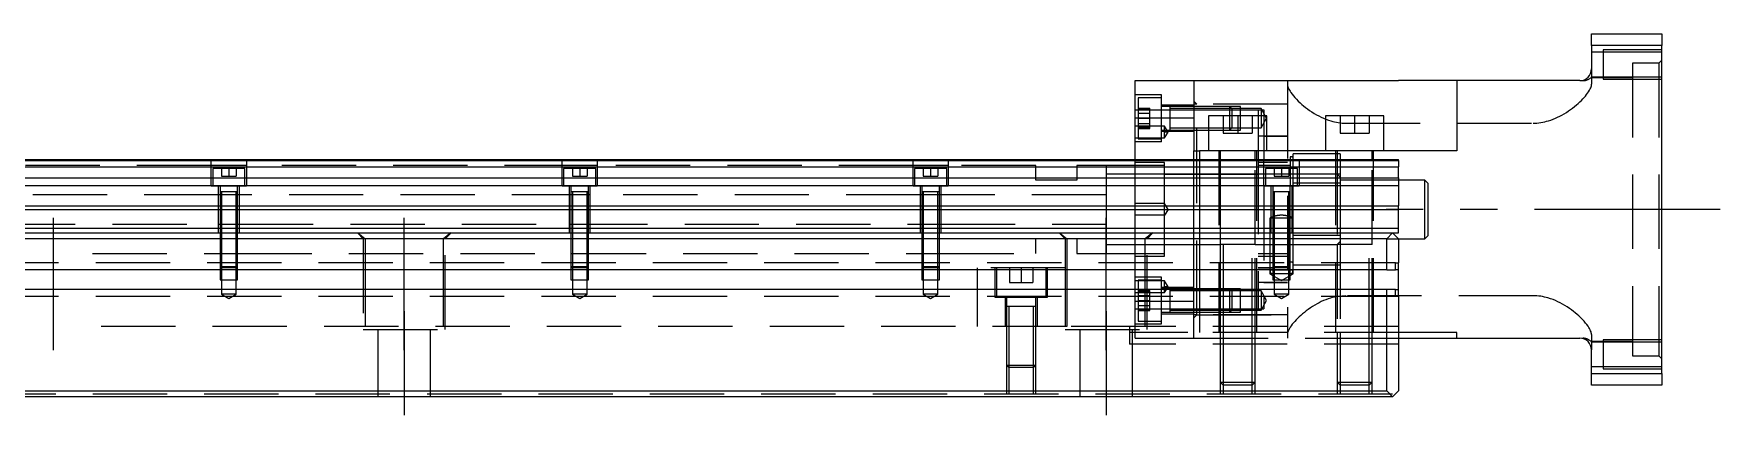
# Model space of a CAD drawing. Extents: x -13 to 914, y -394 to 111.
# Drawn here: x 466.6 to 755, y -336.7 to -271.5 of the extents above; entities that cross this region are included whole.
import ezdxf

# ---------------------------------------------------------------- set-up
doc = ezdxf.new("R2010")
doc.units = 0
doc.linetypes.add('CENTER', pattern=[50.8, 31.75, -6.35, 6.35, -6.35])
doc.linetypes.add('DASHED', pattern=[19.05, 12.7, -6.35])
doc.layers.get('0').update_dxf_attribs({"linetype": 'CONTINUOUS'})
doc.layers.add('CENTER', color=1, linetype='CENTER')

msp = doc.modelspace()

# ---------------------------------------------------------------- linework, layer by layer
at = {"color": 7, "linetype": 'CONTINUOUS'}
for p, q in [((733, -271.51), (745, -271.51)), ((733, -273.51), (733, -271.51)), ((745, -273.51), (733, -273.51)), ((733, -273.51), (733, -277.51)), ((745, -271.51), (745, -273.51)), ((745, -329.51), (745, -273.51)), ((655, -285.86), (655, -279.51)), ((655, -279.51), (665, -279.51)), ((665, -279.51), (700, -279.51)), ((665, -279.51), (665, -291.51)), ((710, -279.51), (700, -279.51)), ((731, -279.51), (710, -279.51)), ((710, -279.51), (710, -291.51)), ((660.9, -283.95), (660.9, -284.54)), ((660.9, -284.54), (660.9, -285.81)), ((655, -293.01), (655, -285.86)), ((655, -285.86), (665, -285.86)), ((660.9, -285.81), (660.9, -286.09)), ((660.9, -287.37), (660.9, -287.95)), ((667.5, -285.51), (667.5, -291.51)), ((677.5, -285.51), (667.5, -285.51)), ((677.5, -291.51), (677.5, -285.51)), ((687.5, -285.51), (687.5, -291.51)), ((697.5, -285.51), (687.5, -285.51)), ((697.5, -291.51), (697.5, -285.51)), ((418.5, -293.01), (700, -293.01)), ((418.5, -293.14), (700, -293.14)), ((665, -291.51), (666, -291.51)), ((665, -293.01), (665, -291.51)), ((710, -291.51), (666, -291.51)), ((666, -291.51), (666, -293.01)), ((700, -293.14), (700, -293.01)), ((700, -293.14), (700, -294.22)), ((418.5, -294.22), (700, -294.22)), ((418.5, -296.09), (700, -296.09)), ((700, -296.09), (700, -294.22)), ((700, -296.09), (700, -297.44)), ((418.5, -297.44), (700, -297.44)), ((681.5, -298.51), (678.5, -298.51)), ((680, -298.51), (678.5, -298.51)), ((681.5, -298.51), (680, -298.51)), ((700, -297.44), (700, -300.92)), ((338.5, -301.51), (700, -301.51)), ((418.5, -300.92), (700, -300.92)), ((700, -301.51), (700, -300.92)), ((700, -304.71), (700, -301.51)), ((0, -304.71), (700, -304.71)), ((1, -305.51), (699, -305.51)), ((698, -306.51), (699, -305.51)), ((699, -305.51), (700, -306.51)), ((699, -305.51), (700, -305.51)), ((700, -305.51), (700, -304.71)), ((698, -306.51), (2, -306.51)), ((675.5, -307.51), (669.5, -307.51)), ((675.5, -307.51), (669.5, -307.51)), ((695.5, -307.51), (689.5, -307.51)), ((698, -311.81), (698, -306.51)), ((700, -306.51), (700, -310.66)), ((699.5, -311.81), (699.5, -310.66)), ((699.5, -310.66), (700, -310.66)), ((700, -311.81), (700, -310.66)), ((698, -311.81), (2, -311.81)), ((698, -311.81), (699.5, -311.81)), ((700, -311.81), (699.5, -311.81)), ((700, -315.21), (700, -311.81)), ((698, -315.21), (2, -315.21)), ((660.9, -315.07), (660.9, -315.21)), ((660.9, -315.07), (660.9, -315.07)), ((699.5, -315.21), (698, -315.21)), ((698, -332.51), (698, -315.21)), ((699.5, -315.21), (700, -315.21)), ((699.5, -316.36), (699.5, -315.21)), ((700, -316.36), (699.5, -316.36)), ((700, -316.36), (700, -315.21)), ((700, -316.36), (700, -332.51)), ((710, -322.51), (700, -322.51)), ((710, -323.51), (710, -322.51)), ((700, -323.51), (710, -323.51)), ((710, -323.51), (731, -323.51)), ((733, -329.51), (733, -325.51)), ((733, -331.51), (733, -329.51)), ((733, -329.51), (745, -329.51)), ((745, -331.51), (733, -331.51)), ((745, -329.51), (745, -331.51)), ((699, -333.51), (1, -333.51)), ((2, -332.51), (698, -332.51)), ((699, -333.51), (698, -332.51)), ((700, -332.51), (699, -333.51))]:
    msp.add_line(p, q, dxfattribs=at)
at = {"color": 3, "linetype": 'DASHED'}
for p, q in [((735, -274.66), (733, -274.66)), ((745, -274.26), (735, -274.26)), ((735, -274.26), (735, -279.26)), ((745, -274.66), (735, -274.66)), ((744.5, -276.51), (740, -276.51)), ((740, -276.51), (740, -326.51)), ((745, -276.01), (744.5, -276.51)), ((744.5, -276.51), (744.5, -326.51)), ((681, -279.51), (681, -280.13)), ((731, -279.51), (731.52, -279.51)), ((731, -279.51), (731.52, -279.51)), ((731.52, -279.51), (731.52, -279.51)), ((731.52, -279.51), (731.52, -279.51)), ((733, -277.51), (733, -278.86)), ((733, -278.86), (735, -278.86)), ((733, -278.86), (733, -280.13)), ((740, -279.01), (733, -279.01)), ((735, -278.86), (745, -278.86)), ((735, -279.26), (745, -279.26)), ((659.5, -281.95), (655, -281.95)), ((659.5, -282.45), (655.5, -282.45)), ((655.5, -282.45), (655.5, -285.95)), ((659.5, -289.95), (659.5, -281.95)), ((681, -280.13), (681.01, -280.27)), ((681, -280.13), (681, -322.89)), ((681.01, -280.27), (681.04, -280.43)), ((681.04, -280.43), (681.08, -280.59)), ((681.08, -280.59), (681.15, -280.77)), ((681.15, -280.77), (681.23, -280.95)), ((681.23, -280.95), (681.34, -281.15)), ((681.34, -281.15), (681.45, -281.34)), ((681.45, -281.34), (681.59, -281.55)), ((681.59, -281.55), (681.79, -281.83)), ((681.79, -281.83), (682.02, -282.11)), ((682.02, -282.11), (682.27, -282.41)), ((682.27, -282.41), (682.55, -282.7)), ((731.51, -282.64), (731.74, -282.39)), ((731.74, -282.39), (731.96, -282.14)), ((731.96, -282.14), (732.16, -281.89)), ((732.16, -281.89), (732.34, -281.65)), ((732.34, -281.65), (732.5, -281.41)), ((732.5, -281.41), (732.65, -281.17)), ((732.65, -281.17), (732.77, -280.94)), ((732.77, -280.94), (732.87, -280.73)), ((732.87, -280.73), (732.93, -280.56)), ((732.93, -280.56), (732.97, -280.41)), ((732.97, -280.41), (732.99, -280.27)), ((732.99, -280.27), (733, -280.13)), ((655, -284.51), (655.5, -284.51)), ((655, -284.51), (655.5, -284.51)), ((655.5, -284.22), (657.5, -284.22)), ((655.5, -284.45), (657.5, -284.45)), ((655.5, -284.51), (659.5, -284.51)), ((655.5, -284.51), (659.5, -284.51)), ((655.5, -285.09), (657.5, -285.09)), ((657.5, -285.09), (657.5, -284.22)), ((657.5, -286.82), (657.5, -285.09)), ((665, -283.7), (659.5, -283.7)), ((660.9, -283.95), (659.5, -283.95)), ((659.5, -284.51), (660.9, -284.51)), ((659.5, -284.51), (660.9, -284.51)), ((660.9, -283.95), (660.89, -283.95)), ((660.9, -283.95), (660.9, -287.95)), ((665, -283.95), (660.9, -283.95)), ((660.9, -283.95), (660.9, -283.95)), ((665, -284.3), (660.9, -284.3)), ((660.9, -284.51), (665, -284.51)), ((660.9, -284.51), (665, -284.51)), ((665.5, -283.51), (665, -283.01)), ((665.5, -283.51), (665, -283.51)), ((671.15, -283.95), (665, -283.95)), ((671.15, -283.95), (665, -283.95)), ((671.5, -284.3), (665, -284.3)), ((665, -284.51), (671.5, -284.51)), ((665, -284.51), (671.5, -284.51)), ((665.5, -319.51), (665.5, -283.51)), ((681, -283.51), (665.5, -283.51)), ((671.5, -284.3), (671.15, -283.95)), ((673, -283.95), (671.15, -283.95)), ((671.15, -285.51), (671.15, -283.95)), ((673, -284.3), (671.5, -284.3)), ((671.5, -284.3), (671.5, -285.51)), ((671.5, -284.51), (673, -284.51)), ((671.5, -284.51), (673, -284.51)), ((673, -285.51), (673, -283.95)), ((676.5, -284.3), (673, -284.3)), ((673, -284.51), (676, -284.51)), ((673, -284.51), (676, -284.51)), ((676, -284.51), (677, -284.51)), ((676, -284.51), (676, -285.51)), ((677.45, -285.95), (676.5, -284.3)), ((676.5, -284.3), (676.5, -285.95)), ((677, -284.51), (677, -293.01)), ((682.55, -282.7), (682.85, -283.01)), ((682.85, -283.01), (683.18, -283.31)), ((683.18, -283.31), (683.47, -283.57)), ((683.47, -283.57), (683.77, -283.83)), ((683.77, -283.83), (684.1, -284.09)), ((684.1, -284.09), (684.43, -284.34)), ((684.43, -284.34), (684.79, -284.6)), ((684.79, -284.6), (685.17, -284.85)), ((685.17, -284.85), (685.57, -285.1)), ((685.57, -285.1), (685.98, -285.34)), ((685.98, -285.34), (686.36, -285.55)), ((727.58, -285.58), (727.93, -285.39)), ((727.93, -285.39), (728.33, -285.16)), ((728.33, -285.16), (728.71, -284.93)), ((728.71, -284.93), (729.07, -284.69)), ((729.07, -284.69), (729.43, -284.44)), ((729.43, -284.44), (729.77, -284.19)), ((729.77, -284.19), (730.1, -283.93)), ((730.1, -283.93), (730.42, -283.67)), ((730.42, -283.67), (730.72, -283.41)), ((730.72, -283.41), (731, -283.15)), ((731, -283.15), (731.26, -282.89)), ((731.26, -282.89), (731.51, -282.64)), ((660, -287.31), (655, -287.31)), ((655.5, -285.95), (655.5, -289.45)), ((655.5, -285.95), (657.5, -285.95)), ((655.5, -286.82), (657.5, -286.82)), ((655.5, -287.45), (657.5, -287.45)), ((655.5, -287.69), (657.5, -287.69)), ((657.5, -287.69), (657.5, -286.82)), ((659.5, -287.95), (660.9, -287.95)), ((665, -288.2), (659.5, -288.2)), ((660.6, -288.31), (660, -287.31)), ((660, -288.31), (660, -287.31)), ((660, -289.31), (660.6, -288.31)), ((660.6, -288.31), (660, -288.31)), ((660, -289.31), (660, -288.31)), ((660.89, -287.95), (660.9, -287.95)), ((660.9, -285.95), (660.9, -287.95)), ((660.9, -286.09), (660.9, -287.37)), ((660.9, -287.6), (665, -287.6)), ((660.9, -287.95), (660.9, -287.95)), ((660.9, -287.95), (665, -287.95)), ((665, -287.6), (667.5, -287.6)), ((665, -287.95), (667.5, -287.95)), ((665, -287.95), (667.5, -287.95)), ((667.5, -287.6), (671.5, -287.6)), ((667.5, -287.95), (671.15, -287.95)), ((667.5, -287.95), (671.15, -287.95)), ((670, -285.51), (670, -288.51)), ((671.15, -285.95), (671.15, -285.51)), ((671.15, -287.95), (671.15, -285.95)), ((671.15, -287.95), (671.5, -287.6)), ((671.15, -287.95), (673, -287.95)), ((671.5, -285.51), (671.5, -285.95)), ((671.5, -285.95), (671.5, -287.6)), ((671.5, -287.6), (673, -287.6)), ((672.5, -285.51), (672.5, -288.51)), ((673, -287.95), (673, -285.51)), ((673, -287.6), (676.5, -287.6)), ((675, -285.51), (675, -288.51)), ((676, -285.51), (676, -291.51)), ((676.5, -287.6), (677.45, -285.95)), ((676.5, -285.95), (676.5, -287.6)), ((686.36, -285.55), (686.75, -285.74)), ((686.75, -285.74), (687.16, -285.93)), ((687.16, -285.93), (687.58, -286.1)), ((687.58, -286.1), (688.01, -286.26)), ((688.01, -286.26), (688.45, -286.4)), ((688.45, -286.4), (688.75, -286.48)), ((688.75, -286.48), (689.06, -286.55)), ((689.06, -286.55), (689.37, -286.62)), ((689.37, -286.62), (689.68, -286.67)), ((689.68, -286.67), (690.01, -286.71)), ((690, -285.51), (690, -288.51)), ((690.01, -286.71), (690.34, -286.75)), ((690.34, -286.75), (690.67, -286.76)), ((690.67, -286.76), (691, -286.77)), ((691, -286.77), (723, -286.77)), ((692.5, -285.51), (692.5, -288.51)), ((695, -285.51), (695, -288.51)), ((723, -286.77), (723.33, -286.76)), ((723.33, -286.76), (723.66, -286.75)), ((723.66, -286.75), (723.99, -286.71)), ((723.99, -286.71), (724.32, -286.67)), ((724.32, -286.67), (724.66, -286.61)), ((724.66, -286.61), (724.99, -286.54)), ((724.99, -286.54), (725.32, -286.46)), ((725.32, -286.46), (725.64, -286.37)), ((725.64, -286.37), (726.05, -286.24)), ((726.05, -286.24), (726.45, -286.09)), ((726.45, -286.09), (726.83, -285.93)), ((726.83, -285.93), (727.21, -285.76)), ((727.21, -285.76), (727.58, -285.58)), ((655, -289.31), (660, -289.31)), ((659.5, -289.95), (655, -289.95)), ((655.5, -289.45), (659.5, -289.45)), ((670, -288.51), (672.5, -288.51)), ((672.5, -288.51), (675, -288.51)), ((677, -289.01), (676, -289.01)), ((677, -289.01), (677.5, -289.01)), ((677.5, -289.01), (677, -289.01)), ((677.5, -289.01), (681, -289.01)), ((681, -289.01), (677.5, -289.01)), ((690, -288.51), (692.5, -288.51)), ((692.5, -288.51), (695, -288.51)), ((497, -294.01), (443, -294.01)), ((497, -297.51), (497, -293.01)), ((503, -294.01), (497, -294.01)), ((503, -293.01), (503, -297.51)), ((617, -294.01), (503, -294.01)), ((557, -297.51), (557, -293.01)), ((563, -294.01), (557, -294.01)), ((563, -293.01), (563, -297.51)), ((617, -297.51), (617, -293.01)), ((623, -294.01), (617, -294.01)), ((623, -293.01), (623, -297.51)), ((638, -294.01), (623, -294.01)), ((638, -296.51), (638, -294.01)), ((650, -294.01), (645, -294.01)), ((645, -294.01), (645, -296.51)), ((655, -294.01), (650, -294.01)), ((650, -294.01), (650, -301.51)), ((650, -294.01), (650, -301.51)), ((655, -305.51), (655, -293.01)), ((660, -293.51), (655, -293.51)), ((660, -294.01), (655, -294.01)), ((660, -300.51), (660, -293.51)), ((665, -305.51), (665, -293.01)), ((666, -293.01), (666, -305.51)), ((669.25, -291.51), (669.25, -322.51)), ((669.5, -291.51), (669.5, -293.01)), ((669.5, -293.01), (669.5, -305.51)), ((675.5, -293.01), (675.5, -291.51)), ((675.5, -307.51), (675.5, -293.01)), ((675.75, -322.51), (675.75, -291.51)), ((676, -291.51), (676, -293.01)), ((676, -293.01), (676, -318.51)), ((681, -293.51), (676, -293.51)), ((677, -294.01), (676, -294.01)), ((677, -297.51), (677, -293.01)), ((681, -294.01), (677, -294.01)), ((681.5, -294.01), (681, -294.01)), ((681.75, -292.51), (681.5, -292.51)), ((681.5, -292.51), (681.5, -293.01)), ((681.5, -293.01), (681.5, -294.51)), ((682, -293.01), (682, -292.01)), ((689.5, -292.01), (682, -292.01)), ((682, -294.51), (682, -293.01)), ((683, -293.01), (683, -297.51)), ((689.25, -291.51), (689.25, -322.51)), ((689.5, -291.51), (689.5, -293.01)), ((690, -292.01), (689.5, -292.01)), ((689.5, -293.01), (689.5, -307.51)), ((690, -292.01), (690, -293.01)), ((690, -293.01), (690, -297.04)), ((695.5, -293.01), (695.5, -291.51)), ((695.5, -307.51), (695.5, -293.01)), ((695.75, -322.51), (695.75, -291.51)), ((497.25, -294.51), (497.25, -297.51)), ((502.75, -294.51), (497.25, -294.51)), ((498.75, -294.51), (498.75, -295.81)), ((498.75, -295.81), (500, -295.81)), ((500, -294.51), (500, -295.81)), ((500, -295.81), (501.25, -295.81)), ((501.25, -294.51), (501.25, -295.81)), ((502.75, -297.51), (502.75, -294.51)), ((557.25, -294.51), (557.25, -297.51)), ((562.75, -294.51), (557.25, -294.51)), ((558.75, -294.51), (558.75, -295.81)), ((558.75, -295.81), (560, -295.81)), ((560, -294.51), (560, -295.81)), ((560, -295.81), (561.25, -295.81)), ((561.25, -294.51), (561.25, -295.81)), ((562.75, -297.51), (562.75, -294.51)), ((617.25, -294.51), (617.25, -297.51)), ((622.75, -294.51), (617.25, -294.51)), ((618.75, -294.51), (618.75, -295.81)), ((618.75, -295.81), (620, -295.81)), ((620, -294.51), (620, -295.81)), ((620, -295.81), (621.25, -295.81)), ((621.25, -294.51), (621.25, -295.81)), ((622.75, -297.51), (622.75, -294.51)), ((645, -296.51), (638, -296.51)), ((655, -295.51), (650, -295.51)), ((660, -295.51), (655, -295.51)), ((665, -295.51), (660, -295.51)), ((660, -295.51), (665, -295.51)), ((669.5, -295.51), (665, -295.51)), ((665, -295.51), (669.5, -295.51)), ((675.5, -295.51), (669.5, -295.51)), ((669.5, -295.51), (675.5, -295.51)), ((676, -295.51), (675.5, -295.51)), ((675.5, -295.51), (676, -295.51)), ((677, -295.51), (676, -295.51)), ((677.25, -295.51), (677, -295.51)), ((677.25, -294.51), (677.25, -297.51)), ((682.75, -294.51), (677.25, -294.51)), ((681, -295.51), (677.25, -295.51)), ((678.75, -294.51), (678.75, -295.81)), ((678.75, -295.81), (680, -295.81)), ((680, -294.51), (680, -295.81)), ((680, -295.81), (681.25, -295.81)), ((681.5, -295.51), (681, -295.51)), ((681.25, -294.51), (681.25, -295.81)), ((681.5, -294.51), (681.5, -297.51)), ((682, -295.51), (681.5, -295.51)), ((682, -295.51), (681.5, -295.51)), ((682, -297.04), (682, -294.51)), ((682.75, -295.51), (682, -295.51)), ((682.75, -295.51), (682, -295.51)), ((682.75, -297.51), (682.75, -294.51)), ((683, -295.51), (682.75, -295.51)), ((683, -295.51), (682.75, -295.51)), ((689.5, -295.51), (683, -295.51)), ((689.5, -295.51), (683, -295.51)), ((690, -296.01), (689.5, -295.51)), ((690, -295.51), (689.5, -295.51)), ((695.5, -296.51), (690, -296.51)), ((700, -296.51), (695.5, -296.51)), ((704.5, -296.51), (700, -296.51)), ((705, -297.01), (704.5, -296.51)), ((704.5, -306.51), (704.5, -296.51)), ((705, -297.01), (705, -306.01)), ((498.25, -299.01), (441.75, -299.01)), ((503, -297.51), (497, -297.51)), ((498.25, -305.51), (498.25, -297.51)), ((498.5, -299.01), (498.25, -299.01)), ((498.5, -297.51), (498.5, -298.51)), ((498.5, -298.5), (498.5, -298.51)), ((501.5, -298.51), (498.5, -298.51)), ((498.5, -298.51), (498.5, -305.51)), ((498.5, -298.51), (498.5, -298.51)), ((500, -298.51), (498.5, -298.51)), ((498.75, -299.01), (498.5, -299.01)), ((498.75, -298.51), (498.75, -305.51)), ((501.25, -299.01), (498.75, -299.01)), ((501.5, -298.51), (500, -298.51)), ((501.25, -305.51), (501.25, -298.51)), ((501.5, -299.01), (501.25, -299.01)), ((501.5, -298.51), (501.5, -297.51)), ((501.5, -298.51), (501.5, -298.5)), ((501.5, -305.51), (501.5, -298.51)), ((501.5, -298.51), (501.5, -298.51)), ((501.75, -299.01), (501.5, -299.01)), ((501.75, -297.51), (501.75, -305.51)), ((618.25, -299.01), (501.75, -299.01)), ((563, -297.51), (557, -297.51)), ((558.25, -305.51), (558.25, -297.51)), ((558.5, -299.01), (558.25, -299.01)), ((558.5, -297.51), (558.5, -298.51)), ((558.5, -298.5), (558.5, -298.51)), ((561.5, -298.51), (558.5, -298.51)), ((558.5, -298.51), (558.5, -305.51)), ((558.5, -298.51), (558.5, -298.51)), ((560, -298.51), (558.5, -298.51)), ((558.75, -299.01), (558.5, -299.01)), ((558.75, -298.51), (558.75, -305.51)), ((561.5, -298.51), (560, -298.51)), ((561.25, -305.51), (561.25, -298.51)), ((561.5, -299.01), (561.25, -299.01)), ((561.5, -298.51), (561.5, -297.51)), ((561.5, -298.51), (561.5, -298.5)), ((561.5, -305.51), (561.5, -298.51)), ((561.5, -298.51), (561.5, -298.51)), ((561.75, -299.01), (561.5, -299.01)), ((561.75, -297.51), (561.75, -305.51)), ((623, -297.51), (617, -297.51)), ((618.25, -305.51), (618.25, -297.51)), ((618.5, -299.01), (618.25, -299.01)), ((618.5, -297.51), (618.5, -298.51)), ((618.5, -298.5), (618.5, -298.51)), ((618.5, -298.51), (618.5, -298.51)), ((618.5, -298.51), (618.5, -305.51)), ((620, -298.51), (618.5, -298.51)), ((618.75, -299.01), (618.5, -299.01)), ((618.75, -298.51), (618.75, -305.51)), ((621.25, -299.01), (618.75, -299.01)), ((621.5, -298.51), (620, -298.51)), ((621.25, -305.51), (621.25, -298.51)), ((621.5, -299.01), (621.25, -299.01)), ((621.5, -298.51), (621.5, -297.51)), ((621.5, -298.51), (621.5, -298.5)), ((621.5, -298.51), (621.5, -298.51)), ((621.5, -305.51), (621.5, -298.51)), ((621.75, -299.01), (621.5, -299.01)), ((621.75, -297.51), (621.75, -305.51)), ((650, -299.01), (621.75, -299.01)), ((677, -297.51), (677, -318.51)), ((683, -297.51), (677, -297.51)), ((678.25, -305.51), (678.25, -297.51)), ((678.5, -297.51), (678.5, -298.51)), ((678.5, -298.5), (678.5, -298.51)), ((678.5, -298.51), (678.5, -305.51)), ((678.5, -298.51), (678.5, -298.51)), ((678.75, -298.51), (678.75, -305.51)), ((681.25, -305.51), (681.25, -298.51)), ((681.5, -298.51), (681.5, -297.51)), ((681.5, -298.51), (681.5, -298.5)), ((681.5, -305.51), (681.5, -298.51)), ((681.5, -298.51), (681.5, -298.51)), ((681.75, -297.51), (681.75, -305.51)), ((682, -303.01), (682, -297.04)), ((690, -297.04), (682, -297.04)), ((690, -297.04), (690, -305.98)), ((418.5, -301.51), (700, -301.51)), ((650, -301.51), (650, -305.51)), ((650, -301.51), (650, -305.51)), ((660, -300.51), (655, -300.51)), ((660, -302.51), (655, -302.51)), ((660.6, -301.51), (660, -300.51)), ((660, -302.51), (660, -300.51)), ((660.6, -301.51), (660, -302.51)), ((660, -309.51), (660, -302.51)), ((680.06, -302.51), (679.94, -302.51)), ((442, -304.01), (498.25, -304.01)), ((498.25, -304.01), (498.5, -304.01)), ((498.5, -304.01), (498.75, -304.01)), ((498.5, -305.51), (498.5, -311.26)), ((498.5, -305.51), (498.5, -311.26)), ((498.75, -304.01), (501.25, -304.01)), ((498.75, -305.51), (498.75, -311.51)), ((501.25, -304.01), (501.5, -304.01)), ((501.25, -311.51), (501.25, -305.51)), ((501.5, -304.01), (501.75, -304.01)), ((501.5, -311.26), (501.5, -305.51)), ((501.5, -311.26), (501.5, -305.51)), ((501.75, -304.01), (618.25, -304.01)), ((522, -305.51), (523, -306.51)), ((522.06, -305.51), (523.29, -306.51)), ((537.94, -305.51), (536.71, -306.51)), ((537, -306.51), (538, -305.51)), ((558.25, -304.01), (558.5, -304.01)), ((558.5, -304.01), (558.75, -304.01)), ((558.5, -305.51), (558.5, -311.26)), ((558.5, -305.51), (558.5, -311.26)), ((558.75, -304.01), (561.25, -304.01)), ((558.75, -305.51), (558.75, -311.51)), ((561.25, -304.01), (561.5, -304.01)), ((561.25, -311.51), (561.25, -305.51)), ((561.5, -304.01), (561.75, -304.01)), ((561.5, -311.26), (561.5, -305.51)), ((561.5, -311.26), (561.5, -305.51)), ((618.25, -304.01), (618.5, -304.01)), ((618.5, -304.01), (618.75, -304.01)), ((618.5, -305.51), (618.5, -311.26)), ((618.5, -305.51), (618.5, -311.26)), ((618.75, -304.01), (621.25, -304.01)), ((618.75, -305.51), (618.75, -311.51)), ((621.25, -304.01), (621.5, -304.01)), ((621.25, -311.51), (621.25, -305.51)), ((621.5, -304.01), (621.75, -304.01)), ((621.5, -311.26), (621.5, -305.51)), ((621.5, -311.26), (621.5, -305.51)), ((621.75, -304.01), (650, -304.01)), ((642, -305.51), (643, -306.51)), ((642.06, -305.51), (643.29, -306.51)), ((650, -305.51), (650, -309.01)), ((650, -305.51), (650, -309.01)), ((655, -311.81), (655, -305.51)), ((657.94, -305.51), (656.71, -306.51)), ((657, -306.51), (658, -305.51)), ((665, -311.81), (665, -305.51)), ((666, -305.51), (666, -311.81)), ((669.5, -305.51), (669.5, -307.51)), ((678, -303.01), (678, -305.51)), ((678.25, -303.01), (678, -303.01)), ((678, -305.51), (678, -311.81)), ((678.5, -303.01), (678.25, -303.01)), ((678.75, -303.01), (678.5, -303.01)), ((678.5, -305.51), (678.5, -311.26)), ((678.5, -305.51), (678.5, -311.26)), ((681.25, -303.01), (678.75, -303.01)), ((678.75, -305.51), (678.75, -311.51)), ((681.5, -303.01), (681.25, -303.01)), ((681.25, -311.51), (681.25, -305.51)), ((681.75, -303.01), (681.5, -303.01)), ((681.5, -311.26), (681.5, -305.51)), ((681.5, -311.26), (681.5, -305.51)), ((682, -303.01), (681.75, -303.01)), ((682, -305.51), (682, -303.01)), ((682, -311.81), (682, -305.51)), ((523, -306.51), (523, -322.01)), ((523.29, -306.51), (523.29, -311.81)), ((536.71, -311.81), (536.71, -306.51)), ((537, -322.01), (537, -306.51)), ((638, -309.01), (638, -306.51)), ((643, -306.51), (643, -322.01)), ((643.29, -306.51), (643.29, -311.81)), ((645, -306.51), (645, -309.01)), ((650, -307.51), (655, -307.51)), ((655, -307.51), (656.71, -307.51)), ((656.71, -311.81), (656.71, -306.51)), ((656.71, -307.51), (660, -307.51)), ((657, -322.01), (657, -306.51)), ((660, -307.51), (665, -307.51)), ((660, -307.51), (665, -307.51)), ((665, -307.51), (669.4, -307.51)), ((665, -307.51), (669.4, -307.51)), ((669.4, -307.51), (669.5, -307.51)), ((669.4, -307.51), (669.5, -307.51)), ((669.5, -307.5), (669.5, -307.51)), ((669.5, -307.51), (669.5, -311.81)), ((669.5, -307.51), (669.5, -307.51)), ((670, -307.51), (670, -311.81)), ((675, -322.51), (675, -307.51)), ((675.5, -322.51), (675.5, -307.5)), ((675.5, -307.51), (675.6, -307.51)), ((675.5, -307.51), (675.6, -307.51)), ((675.6, -307.51), (676, -307.51)), ((675.6, -307.51), (676, -307.51)), ((676, -307.51), (681.5, -307.51)), ((681.5, -307.51), (689.5, -307.51)), ((690, -305.98), (682, -305.98)), ((689.5, -307.51), (690, -307.01)), ((689.5, -307.5), (689.5, -322.51)), ((695.5, -307.51), (689.5, -307.51)), ((690, -305.98), (690, -307.51)), ((690, -307.51), (690, -322.51)), ((695, -322.51), (695, -307.51)), ((695.5, -322.51), (695.5, -307.5)), ((698, -306.51), (700, -306.51)), ((700, -306.51), (704.5, -306.51)), ((704.5, -306.51), (705, -306.01)), ((699.5, -310.66), (0.5, -310.66)), ((476.71, -309.01), (498.5, -309.01)), ((498.5, -309.01), (498.75, -309.01)), ((498.5, -311.26), (498.75, -311.51)), ((498.5, -311.26), (498.5, -311.81)), ((498.5, -311.26), (501.5, -311.26)), ((498.75, -309.01), (501.25, -309.01)), ((501.25, -309.01), (501.5, -309.01)), ((501.25, -311.51), (501.5, -311.26)), ((501.5, -309.01), (618.5, -309.01)), ((501.5, -311.81), (501.5, -311.26)), ((558.5, -309.01), (558.75, -309.01)), ((558.5, -311.26), (558.75, -311.51)), ((558.5, -311.26), (558.5, -311.81)), ((558.5, -311.26), (561.5, -311.26)), ((561.25, -309.01), (561.5, -309.01)), ((561.25, -311.51), (561.5, -311.26)), ((561.5, -311.81), (561.5, -311.26)), ((618.5, -309.01), (618.75, -309.01)), ((618.5, -311.26), (618.75, -311.51)), ((618.5, -311.26), (618.5, -311.81)), ((618.5, -311.26), (621.5, -311.26)), ((618.75, -309.01), (621.25, -309.01)), ((621.25, -309.01), (621.5, -309.01)), ((621.25, -311.51), (621.5, -311.26)), ((621.5, -309.01), (638, -309.01)), ((621.5, -311.81), (621.5, -311.26)), ((645, -309.01), (650, -309.01)), ((650, -309.01), (655, -309.01)), ((655, -309.01), (656.71, -309.01)), ((655, -309.51), (660, -309.51)), ((656.71, -309.01), (660, -309.01)), ((676, -309.01), (681.5, -309.01)), ((676, -309.51), (681, -309.51)), ((678.5, -311.26), (678.75, -311.51)), ((678.5, -311.26), (678.5, -311.81)), ((678.5, -311.26), (681.5, -311.26)), ((681.25, -311.51), (681.5, -311.26)), ((681.75, -310.51), (681.5, -310.51)), ((681.5, -311.81), (681.5, -311.26)), ((690, -311.01), (682, -311.01)), ((498.5, -311.81), (498.5, -313.51)), ((498.5, -313.51), (501.5, -313.51)), ((498.75, -311.51), (498.75, -313.51)), ((501.25, -311.51), (498.75, -311.51)), ((498.75, -313.51), (498.75, -316.01)), ((501.25, -313.51), (501.25, -311.51)), ((501.25, -316.01), (501.25, -313.51)), ((501.5, -313.51), (501.5, -311.81)), ((523.29, -311.81), (523.29, -315.21)), ((536.71, -315.21), (536.71, -311.81)), ((558.5, -311.81), (558.5, -313.51)), ((558.5, -313.51), (561.5, -313.51)), ((558.75, -311.51), (558.75, -313.51)), ((561.25, -311.51), (558.75, -311.51)), ((558.75, -313.51), (558.75, -316.01)), ((561.25, -313.51), (561.25, -311.51)), ((561.25, -316.01), (561.25, -313.51)), ((561.5, -313.51), (561.5, -311.81)), ((618.5, -311.81), (618.5, -313.51)), ((618.5, -313.51), (621.5, -313.51)), ((618.75, -311.51), (618.75, -313.51)), ((621.25, -311.51), (618.75, -311.51)), ((618.75, -313.51), (618.75, -316.01)), ((621.25, -313.51), (621.25, -311.51)), ((621.25, -316.01), (621.25, -313.51)), ((621.5, -313.51), (621.5, -311.81)), ((628, -311.81), (628, -311.51)), ((643, -311.51), (628, -311.51)), ((628, -315.21), (628, -311.81)), ((631, -311.51), (631, -316.51)), ((631.25, -311.51), (631.25, -311.81)), ((631.25, -311.81), (631.25, -315.21)), ((633.5, -311.51), (633.5, -314.01)), ((633.5, -314.01), (635.5, -314.01)), ((635.5, -311.51), (635.5, -314.01)), ((635.5, -314.01), (637.5, -314.01)), ((637.5, -311.51), (637.5, -314.01)), ((639.75, -311.81), (639.75, -311.51)), ((639.75, -315.21), (639.75, -311.81)), ((640, -316.51), (640, -311.51)), ((643, -311.51), (643, -321.51)), ((643.29, -311.81), (643.29, -315.21)), ((655, -315.21), (655, -311.81)), ((659.5, -313.07), (655, -313.07)), ((660, -313.71), (655, -313.71)), ((656.71, -313.57), (655.5, -313.57)), ((655.5, -313.57), (655.5, -315.21)), ((656.71, -315.21), (656.71, -311.81)), ((659.5, -313.57), (656.71, -313.57)), ((659.5, -317.07), (659.5, -313.07)), ((660.6, -314.71), (660, -313.71)), ((660, -314.71), (660, -313.71)), ((665, -315.21), (665, -311.81)), ((666, -311.81), (666, -315.21)), ((669.5, -311.81), (669.5, -315.21)), ((670, -311.81), (670, -315.21)), ((676, -311.51), (678.75, -311.51)), ((678.75, -311.51), (676, -311.51)), ((677, -314.01), (676, -314.01)), ((677, -314.01), (681, -314.01)), ((681, -314.01), (677, -314.01)), ((678, -311.81), (678, -311.88)), ((678, -311.88), (678, -312.51)), ((678, -311.88), (678.17, -312.51)), ((678.5, -311.88), (678, -311.88)), ((678, -312.51), (680, -313.66)), ((682, -312.51), (678, -312.51)), ((678.5, -311.81), (678.5, -313.51)), ((681.5, -311.88), (678.5, -311.88)), ((678.5, -313.51), (681.5, -313.51)), ((678.75, -311.51), (678.75, -313.51)), ((681.25, -311.51), (678.75, -311.51)), ((678.75, -313.51), (678.75, -316.01)), ((680, -313.66), (682, -312.51)), ((681.25, -313.51), (681.25, -311.51)), ((681.25, -316.01), (681.25, -313.51)), ((681.5, -313.51), (681.5, -311.81)), ((682, -311.88), (681.5, -311.88)), ((681.83, -312.51), (682, -311.88)), ((682, -311.88), (682, -311.81)), ((682, -312.51), (682, -311.88)), ((699.5, -316.36), (0.5, -316.36)), ((498.75, -316.01), (500, -316.73)), ((501.25, -316.01), (498.75, -316.01)), ((500, -316.73), (501.25, -316.01)), ((523.29, -315.21), (523.29, -321.51)), ((536.71, -321.51), (536.71, -315.21)), ((558.75, -316.01), (560, -316.73)), ((561.25, -316.01), (558.75, -316.01)), ((560, -316.73), (561.25, -316.01)), ((618.75, -316.01), (620, -316.73)), ((621.25, -316.01), (618.75, -316.01)), ((620, -316.73), (621.25, -316.01)), ((628, -321.51), (628, -315.21)), ((631, -316.51), (640, -316.51)), ((631.25, -315.21), (631.25, -316.51)), ((632.75, -316.51), (632.75, -321.51)), ((633, -316.51), (633, -318.11)), ((638, -318.11), (638, -316.51)), ((638.25, -321.51), (638.25, -316.51)), ((639.75, -316.51), (639.75, -315.21)), ((643.29, -315.21), (643.29, -321.51)), ((655, -317.16), (655, -315.21)), ((655, -315.71), (660, -315.71)), ((655, -323.51), (655, -317.16)), ((655, -317.16), (665, -317.16)), ((655.5, -315.21), (655.5, -320.57)), ((655.5, -315.33), (657.5, -315.33)), ((655.5, -315.57), (657.5, -315.57)), ((655.5, -316.2), (657.5, -316.2)), ((655.5, -317.07), (657.5, -317.07)), ((656.71, -321.51), (656.71, -315.21)), ((657.5, -315.57), (657.5, -315.33)), ((657.5, -317.07), (657.5, -315.57)), ((657.5, -318.57), (657.5, -317.07)), ((665, -314.82), (659.5, -314.82)), ((660.9, -315.07), (659.5, -315.07)), ((659.5, -321.07), (659.5, -317.07)), ((660, -315.71), (660.6, -314.71)), ((660.6, -314.71), (660, -314.71)), ((660.6, -314.71), (660, -314.71)), ((660, -315.71), (660, -314.71)), ((660.9, -315.07), (660.89, -315.07)), ((660.9, -315.07), (660.9, -315.07)), ((665, -315.07), (660.9, -315.07)), ((660.9, -315.21), (660.9, -319.07)), ((665, -315.42), (660.9, -315.42)), ((669.5, -315.07), (665, -315.07)), ((669.5, -315.07), (665, -315.07)), ((665, -322.51), (665, -315.21)), ((671.5, -315.42), (665, -315.42)), ((671.5, -315.42), (665, -315.42)), ((666, -315.21), (666, -322.51)), ((670, -315.07), (669.5, -315.07)), ((670, -315.07), (669.5, -315.07)), ((669.5, -315.21), (669.5, -322.51)), ((671.15, -315.07), (670, -315.07)), ((671.15, -315.07), (670, -315.07)), ((670, -315.21), (670, -322.51)), ((671.29, -315.21), (671.15, -315.07)), ((673, -315.07), (671.15, -315.07)), ((671.15, -315.21), (671.15, -315.07)), ((671.15, -319.07), (671.15, -315.21)), ((671.5, -315.42), (671.29, -315.21)), ((673, -315.42), (671.5, -315.42)), ((671.5, -315.42), (671.5, -318.72)), ((673, -315.21), (673, -315.07)), ((673, -319.07), (673, -315.21)), ((676.5, -315.42), (673, -315.42)), ((677.45, -317.07), (676.5, -315.42)), ((676.5, -315.42), (676.5, -318.72)), ((676.5, -318.72), (677.45, -317.07)), ((678.75, -316.01), (680, -316.73)), ((681.25, -316.01), (678.75, -316.01)), ((680, -316.73), (681.25, -316.01)), ((687.17, -317.09), (686.79, -317.26)), ((687.55, -316.93), (687.17, -317.09)), ((687.95, -316.78), (687.55, -316.93)), ((688.36, -316.65), (687.95, -316.78)), ((688.68, -316.56), (688.36, -316.65)), ((689.01, -316.48), (688.68, -316.56)), ((689.34, -316.41), (689.01, -316.48)), ((689.62, -316.36), (689.34, -316.41)), ((691, -316.25), (689.62, -316.36)), ((723, -316.25), (691, -316.25)), ((723.33, -316.26), (723, -316.25)), ((723.66, -316.27), (723.33, -316.26)), ((723.99, -316.31), (723.66, -316.27)), ((724.32, -316.35), (723.99, -316.31)), ((724.63, -316.4), (724.32, -316.35)), ((724.94, -316.47), (724.63, -316.4)), ((725.25, -316.54), (724.94, -316.47)), ((725.55, -316.62), (725.25, -316.54)), ((725.99, -316.76), (725.55, -316.62)), ((726.42, -316.92), (725.99, -316.76)), ((726.84, -317.09), (726.42, -316.92)), ((727.25, -317.28), (726.84, -317.09)), ((633, -318.1), (633, -321.51)), ((638, -318.11), (633, -318.11)), ((638, -318.11), (633, -318.11)), ((633.4, -318.11), (633.4, -321.51)), ((637.6, -321.51), (637.6, -318.11)), ((638, -321.51), (638, -318.1)), ((655, -318.51), (665, -318.51)), ((655, -318.51), (665, -318.51)), ((655.5, -317.93), (657.5, -317.93)), ((655.5, -318.57), (657.5, -318.57)), ((655.5, -318.8), (657.5, -318.8)), ((657.5, -318.8), (657.5, -318.57)), ((659.5, -319.07), (660.9, -319.07)), ((659.5, -319.32), (665, -319.32)), ((660.89, -319.07), (665, -319.07)), ((660.9, -318.72), (665, -318.72)), ((665, -318.51), (676, -318.51)), ((665, -318.51), (676, -318.51)), ((665, -318.72), (671.5, -318.72)), ((665, -318.72), (671.5, -318.72)), ((665, -319.07), (671.15, -319.07)), ((665, -319.07), (671.15, -319.07)), ((665, -320.01), (665.5, -319.51)), ((665.5, -319.51), (665, -319.51)), ((665.5, -319.51), (681, -319.51)), ((681, -319.51), (665.5, -319.51)), ((671.15, -319.07), (671.5, -318.72)), ((671.15, -319.07), (673, -319.07)), ((671.5, -318.72), (673, -318.72)), ((673, -318.72), (676.5, -318.72)), ((676, -318.51), (677, -318.51)), ((683, -319.87), (682.74, -320.13)), ((683.28, -319.61), (683, -319.87)), ((683.58, -319.35), (683.28, -319.61)), ((683.9, -319.09), (683.58, -319.35)), ((684.23, -318.83), (683.9, -319.09)), ((684.57, -318.58), (684.23, -318.83)), ((684.93, -318.33), (684.57, -318.58)), ((685.29, -318.09), (684.93, -318.33)), ((685.67, -317.86), (685.29, -318.09)), ((686.07, -317.63), (685.67, -317.86)), ((686.42, -317.44), (686.07, -317.63)), ((686.79, -317.26), (686.42, -317.44)), ((727.64, -317.47), (727.25, -317.28)), ((728.02, -317.68), (727.64, -317.47)), ((728.43, -317.92), (728.02, -317.68)), ((728.83, -318.17), (728.43, -317.92)), ((729.21, -318.42), (728.83, -318.17)), ((729.57, -318.68), (729.21, -318.42)), ((729.9, -318.93), (729.57, -318.68)), ((730.23, -319.19), (729.9, -318.93)), ((730.53, -319.45), (730.23, -319.19)), ((730.82, -319.71), (730.53, -319.45)), ((731.15, -320.01), (730.82, -319.71)), ((731.45, -320.32), (731.15, -320.01)), ((643.29, -321.51), (476.71, -321.51)), ((523, -322.01), (537, -322.01)), ((525.5, -322.01), (525.5, -333.51)), ((534.5, -333.51), (534.5, -322.01)), ((633, -321.51), (633, -328.11)), ((633, -321.51), (633, -328.11)), ((633.4, -321.51), (633.4, -328.51)), ((637.6, -328.51), (637.6, -321.51)), ((638, -328.11), (638, -321.51)), ((638, -328.11), (638, -321.51)), ((643, -322.01), (657, -322.01)), ((656.71, -321.51), (643.29, -321.51)), ((645.5, -322.01), (645.5, -333.51)), ((654, -321.51), (654, -322.51)), ((654, -322.51), (654, -324.51)), ((664, -322.51), (654, -322.51)), ((654.5, -333.51), (654.5, -322.01)), ((655, -321.07), (659.5, -321.07)), ((655.5, -320.57), (659.5, -320.57)), ((700, -321.51), (656.71, -321.51)), ((700, -322.51), (664, -322.51)), ((665, -323.51), (665, -322.51)), ((669.5, -322.51), (669.5, -331.01)), ((669.5, -322.51), (669.5, -331.01)), ((670, -322.51), (670, -331.51)), ((675, -331.51), (675, -322.51)), ((675.5, -331.01), (675.5, -322.51)), ((675.5, -331.01), (675.5, -322.51)), ((681.01, -322.75), (681, -322.89)), ((681, -322.89), (681, -323.51)), ((681.03, -322.61), (681.01, -322.75)), ((681.07, -322.46), (681.03, -322.61)), ((681.13, -322.29), (681.07, -322.46)), ((681.23, -322.08), (681.13, -322.29)), ((681.35, -321.85), (681.23, -322.08)), ((681.5, -321.61), (681.35, -321.85)), ((681.66, -321.37), (681.5, -321.61)), ((681.84, -321.13), (681.66, -321.37)), ((682.04, -320.88), (681.84, -321.13)), ((682.26, -320.63), (682.04, -320.88)), ((682.49, -320.38), (682.26, -320.63)), ((682.74, -320.13), (682.49, -320.38)), ((689.5, -322.51), (689.5, -331.01)), ((689.5, -322.51), (689.5, -331.01)), ((690, -322.51), (690, -331.51)), ((695, -331.51), (695, -322.51)), ((695.5, -331.01), (695.5, -322.51)), ((695.5, -331.01), (695.5, -322.51)), ((731.73, -320.61), (731.45, -320.32)), ((731.98, -320.91), (731.73, -320.61)), ((732.21, -321.19), (731.98, -320.91)), ((732.41, -321.47), (732.21, -321.19)), ((732.55, -321.68), (732.41, -321.47)), ((732.66, -321.87), (732.55, -321.68)), ((732.77, -322.07), (732.66, -321.87)), ((732.85, -322.25), (732.77, -322.07)), ((732.92, -322.43), (732.85, -322.25)), ((732.96, -322.59), (732.92, -322.43)), ((732.99, -322.75), (732.96, -322.59)), ((733, -322.89), (732.99, -322.75)), ((733, -322.89), (733, -324.16)), ((659, -324.51), (654, -324.51)), ((655, -323.51), (665, -323.51)), ((700, -324.51), (659, -324.51)), ((665, -323.51), (695, -323.51)), ((695, -323.51), (695.5, -323.51)), ((695.5, -323.51), (700, -323.51)), ((731.52, -323.51), (731.52, -323.51)), ((731.52, -323.51), (731.52, -323.51)), ((733, -324.01), (740, -324.01)), ((735, -324.16), (733, -324.16)), ((733, -324.16), (733, -325.51)), ((745, -323.76), (735, -323.76)), ((735, -323.76), (735, -328.76)), ((745, -324.16), (735, -324.16)), ((633, -328.11), (633.4, -328.51)), ((633, -328.11), (633, -333.01)), ((633, -328.11), (638, -328.11)), ((633.4, -328.51), (633.4, -333.01)), ((637.6, -328.51), (633.4, -328.51)), ((637.6, -328.51), (638, -328.11)), ((637.6, -333.01), (637.6, -328.51)), ((638, -333.01), (638, -328.11)), ((733, -328.36), (735, -328.36)), ((735, -328.36), (745, -328.36)), ((740, -326.51), (744.5, -326.51)), ((744.5, -326.51), (745, -327.01)), ((669.5, -331.01), (670, -331.51)), ((669.5, -331.01), (669.5, -333.01)), ((669.5, -331.01), (675.5, -331.01)), ((670, -331.51), (670, -333.01)), ((675, -331.51), (670, -331.51)), ((675, -331.51), (675.5, -331.01)), ((675, -333.01), (675, -331.51)), ((675.5, -333.01), (675.5, -331.01)), ((689.5, -331.01), (690, -331.51)), ((689.5, -331.01), (689.5, -333.01)), ((689.5, -331.01), (695.5, -331.01)), ((690, -331.51), (690, -333.01)), ((695, -331.51), (690, -331.51)), ((695, -331.51), (695.5, -331.01)), ((695, -333.01), (695, -331.51)), ((695.5, -333.01), (695.5, -331.01)), ((735, -328.76), (745, -328.76)), ((0.5, -333.01), (699.5, -333.01))]:
    msp.add_line(p, q, dxfattribs=at)
at = {"color": 7, "linetype": 'CONTINUOUS'}
for centre, start, end in [((731, -277.51), 270, 0), ((731, -325.51), 0, 90)]:
    msp.add_arc(centre, 2, start, end, dxfattribs=at)
at = {"color": 3, "linetype": 'DASHED'}
for centre, radius, start, end in [((731.53, -277.51), 2, 270, 317.4968), ((681.75, -292.26), 0.25, 270, 0), ((679.94, -306.51), 4, 111.0599, 114.9511), ((679.94, -306.51), 4, 107.2682, 111.0599), ((679.94, -306.51), 4, 90, 107.2682), ((680.06, -306.51), 4, 72.7318, 90), ((680.06, -306.51), 4, 68.9401, 72.7318), ((680.06, -306.51), 4, 65.0489, 68.9401), ((679.94, -306.51), 4, 114.9511, 118.9695), ((680.06, -306.51), 4, 61.0305, 65.0489), ((681.75, -310.76), 0.25, 0, 90), ((731.53, -325.51), 2, 42.5032, 90)]:
    msp.add_arc(centre, radius, start, end, dxfattribs=at)
at = {"layer": 'CENTER', "color": 1, "linetype": 'CENTER'}
for p, q in [((755.01, -301.51), (697.87, -301.51)), ((470, -325.56), (470, -302.96)), ((530, -325.56), (530, -302.96)), ((650, -325.56), (650, -302.96)), ((530, -318.86), (530, -336.66)), ((650, -318.86), (650, -336.66))]:
    msp.add_line(p, q, dxfattribs=at)

doc.saveas('drawing.dxf')
